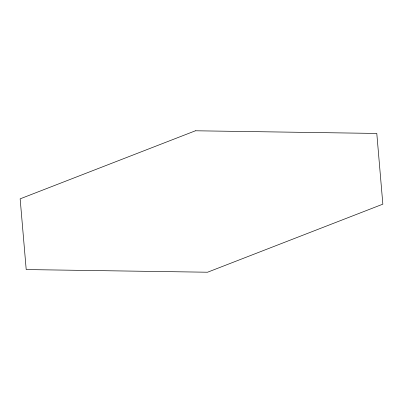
<?xml version="1.0" encoding="UTF-8"?>
<svg xmlns="http://www.w3.org/2000/svg" width="403" height="403" viewBox="0 0 403 403"><rect width="100%" height="100%" fill="white"/><g stroke="black" fill="none" stroke-linecap="round" stroke-linejoin="round"><path stroke-width="0.6" d="M195.445 130.779L20.15 198.84L26.205 269.562L207.555 272.221L382.85 204.16L376.795 133.438L195.445 130.779"/></g></svg>
